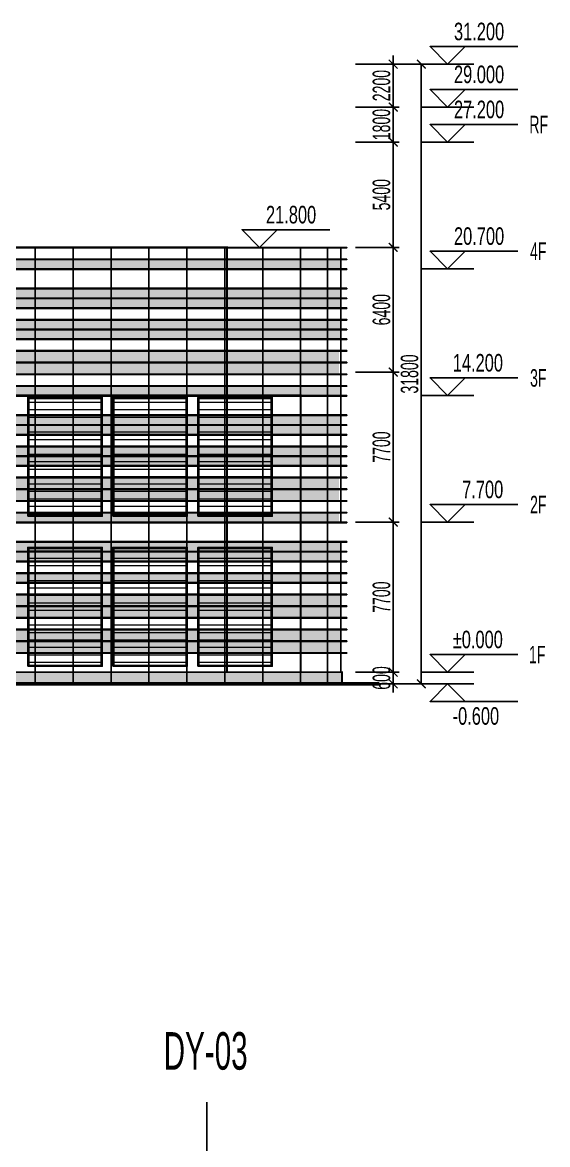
# Model space of a CAD drawing. Extents: x 137748 to 546915, y -417571 to -267079.
# Drawn here: x 273270 to 300216, y -333748 to -276165 of the extents above; entities that cross this region are included whole.
import ezdxf
from ezdxf.enums import TextEntityAlignment as Align

# ---------------------------------------------------------------- set-up
doc = ezdxf.new("R2010")
doc.units = 0
doc.layers.get('0').update_dxf_attribs({"color": 8})
doc.layers.get('Defpoints').update_dxf_attribs({"color": 8})
for name, color, linetype in [('#幕墙分格线-立面', 8, 'Continuous'), ('#文字', 8, 'Continuous'), ('#标注', 8, 'Continuous'), ('A-ELEV-1', 8, 'Continuous'), ('A-ELEV-2', 8, 'Continuous'), ('A-ELEV-3', 8, 'Continuous'), ('A-ELEV-8', 8, 'Continuous'), ('E-HATCH3', 8, 'Continuous'), ('E_WINDOW', 8, 'Continuous')]:
    doc.layers.add(name, color=color, linetype=linetype)
doc.layers.add('WINDOW', color=8, linetype='Continuous', lineweight=13)
doc.styles.add('#文字', font='jrs.shx', dxfattribs={"width": 0.7, "bigfont": 'hztxt.shx'})
doc.styles.add('HZ', font='jrs.shx', dxfattribs={"width": 0.6, "bigfont": 'hztxt.shx'})
doc.styles.add('JHZX', font='jrs.shx', dxfattribs={"width": 0.6, "bigfont": 'jhz.shx'})
doc.styles.add('楷体', font='', dxfattribs={"width": 0.75})
doc.styles.get('楷体').set_extended_font_data('KaiTi_GB2312')
doc.dimstyles.new('JZBZ-300', dxfattribs={"dimscale": 300, "dimtxt": 3, "dimasz": 1.5, "dimexe": 1, "dimexo": 1, "dimgap": 0.5, "dimtad": 1, "dimdec": 0, "dimdsep": 46, "dimtxsty": 'JHZX', "dimblk1": 'ARCHTICK', "dimblk2": 'ARCHTICK', "dimsah": 1, "dimcen": 0, "dimclrd": 1, "dimclre": 1, "dimclrt": 2, "dimadec": 1, "dimazin": 2, "dimtfac": 1, "dimtdec": 0, "dimtix": 1, "dimtmove": 0, "dimatfit": 3, "dimfxl": 1, "dimtolj": 1, "dimlwd": -1, "dimlwe": -1, "dimarcsym": 1})
pattern_1 = [(270, (-150412.94, 309406.03), (500, -250), [50, -200]), (270, (-150312.94, 309406.03), (500, -250), [50, -200]), (5e-10, (-150162.94, 309481.03), (500, 250), [100, -400]), (5e-10, (-150162.94, 309031.03), (500, 250), [100, -400]), (333.43495, (-150562.94, 309506.03), (500, -2e-07), [223.6, -335.417]), (333.43495, (-150362.94, 309356.03), (500, -1e-05), [223.6, -335.417]), (333.43495, (-150562.94, 309481.03), (500, -2e-07), [167.7, -111.8, 167.7, -111.817]), (26.56505, (-150562.94, 309281.03), (500, 2e-07), [167.7, -111.8, 167.7, -111.817]), (26.56505, (-150362.94, 309406.03), (500, 2e-07), [223.6, -335.417]), (26.56505, (-150562.94, 309256.03), (500, 2e-07), [223.6, -335.417])]

# ---------------------------------------------------------------- blocks, each defined once
blk = doc.blocks.new('R1-R6网格')
at = {"layer": 'E-HATCH3'}
h = blk.add_hatch(dxfattribs=at)
h.set_pattern_fill('菱形金属网', color=256, scale=250, angle=-90, style=0)
h.set_pattern_definition(pattern_1)
h.paths.add_polyline_path([(139047, 20700), (-97, 20700), (-97, 21170), (139047, 21170)])
h = blk.add_hatch(dxfattribs=at)
h.set_pattern_fill('菱形金属网', color=256, scale=250, angle=-90, style=0)
h.set_pattern_definition(pattern_1)
h.paths.add_polyline_path([(139047, 19200), (-97, 19200), (-97, 19670), (139047, 19670)])
h = blk.add_hatch(dxfattribs=at)
h.set_pattern_fill('菱形金属网', color=256, scale=250, angle=-90, style=0)
h.set_pattern_definition(pattern_1)
h.paths.add_polyline_path([(139047, 18700), (-97, 18700), (-97, 19170), (139047, 19170)])
h = blk.add_hatch(dxfattribs=at)
h.set_pattern_fill('菱形金属网', color=256, scale=250, angle=-90, style=0)
h.set_pattern_definition(pattern_1)
h.paths.add_polyline_path([(6668, 17600), (6668, 18070), (-97, 18070), (-97, 17600)])
h.paths.add_polyline_path([(7513, 18070), (7513, 17600), (139047, 17600), (139047, 18070)])
h = blk.add_hatch(dxfattribs=at)
h.set_pattern_fill('菱形金属网', color=256, scale=250, angle=-90, style=0)
h.set_pattern_definition(pattern_1)
h.paths.add_polyline_path([(6668, 17100), (6668, 17570), (-97, 17570), (-97, 17100)])
h.paths.add_polyline_path([(7513, 17570), (7513, 17100), (139047, 17100), (139047, 17570)])
h = blk.add_hatch(dxfattribs=at)
h.set_pattern_fill('菱形金属网', color=256, scale=250, angle=-90, style=0)
h.set_pattern_definition(pattern_1)
h.paths.add_polyline_path([(6668, 16470), (6668, 15900), (138950, 15900), (138950, 16470)])
h.paths.add_polyline_path([(6668, 15900), (6668, 16470), (0, 16470), (0, 15900)])
h = blk.add_hatch(dxfattribs=at)
h.set_pattern_fill('菱形金属网', color=256, scale=250, angle=-90, style=0)
h.set_pattern_definition(pattern_1)
h.paths.add_polyline_path([(7513, 15870), (7513, 15300), (138950, 15300), (138950, 15870)])
h.paths.add_polyline_path([(7497, 15300), (7497, 15870), (0, 15870), (0, 15300)])
h = blk.add_hatch(dxfattribs=at)
h.set_pattern_fill('菱形金属网', color=256, scale=250, angle=-90, style=0)
h.set_pattern_definition(pattern_1)
h.paths.add_polyline_path([(139047, 14200), (-97, 14200), (-97, 14670), (139047, 14670)])
h = blk.add_hatch(dxfattribs=at)
h.set_pattern_fill('菱形金属网', color=256, scale=250, angle=-90, style=0)
h.set_pattern_definition(pattern_1)
h.paths.add_polyline_path([(139047, 12700), (-97, 12700), (-97, 13170), (139047, 13170)])
h = blk.add_hatch(dxfattribs=at)
h.set_pattern_fill('菱形金属网', color=256, scale=250, angle=-90, style=0)
h.set_pattern_definition(pattern_1)
h.paths.add_polyline_path([(139047, 12200), (-97, 12200), (-97, 12670), (139047, 12670)])
h = blk.add_hatch(dxfattribs=at)
h.set_pattern_fill('菱形金属网', color=256, scale=250, angle=-90, style=0)
h.set_pattern_definition(pattern_1)
h.paths.add_polyline_path([(6668, 11100), (6668, 11570), (-97, 11570), (-97, 11100)])
h.paths.add_polyline_path([(7513, 11570), (7513, 11100), (139047, 11100), (139047, 11570)])
h = blk.add_hatch(dxfattribs=at)
h.set_pattern_fill('菱形金属网', color=256, scale=250, angle=-90, style=0)
h.set_pattern_definition(pattern_1)
h.paths.add_polyline_path([(6668, 10600), (6668, 11070), (-97, 11070), (-97, 10600)])
h.paths.add_polyline_path([(7513, 11070), (7513, 10600), (139047, 10600), (139047, 11070)])
h = blk.add_hatch(dxfattribs=at)
h.set_pattern_fill('菱形金属网', color=256, scale=250, angle=-90, style=0)
h.set_pattern_definition(pattern_1)
h.paths.add_polyline_path([(7497, 9400), (7497, 9970), (0, 9970), (0, 9400)])
h.paths.add_polyline_path([(54198, 9400), (54198, 9970), (7513, 9970), (7513, 9400)])
h.paths.add_polyline_path([(58692, 9970), (58692, 9400), (138950, 9400), (138950, 9970)])
h = blk.add_hatch(dxfattribs=at)
h.set_pattern_fill('菱形金属网', color=256, scale=250, angle=-90, style=0)
h.set_pattern_definition(pattern_1)
h.paths.add_polyline_path([(7497, 8800), (7497, 9370), (0, 9370), (0, 8800)])
h.paths.add_polyline_path([(54198, 8800), (54198, 9370), (7513, 9370), (7513, 8800), (53025, 8800), (53025, 8900), (53075, 8900), (53075, 8800)])
h.paths.add_polyline_path([(58692, 9370), (58692, 8800), (59815, 8800), (59815, 8900), (59865, 8900), (59865, 8800), (138950, 8800), (138950, 9370)])
h = blk.add_hatch(dxfattribs=at)
h.set_pattern_fill('菱形金属网', color=256, scale=250, angle=-90, style=0)
h.set_pattern_definition(pattern_1)
h.paths.add_polyline_path([(53025, 7700), (53025, 8170), (0, 8170), (0, 7700)])
h.paths.add_polyline_path([(59865, 8170), (59865, 7700), (138950, 7700), (138950, 8170)])
h.paths.add_polyline_path([(54198, 7700), (54198, 8170), (53075, 8170), (53075, 7700)])
h.paths.add_polyline_path([(58692, 8170), (58692, 7700), (59815, 7700), (59815, 8170)])
h = blk.add_hatch(dxfattribs=at)
h.set_pattern_fill('菱形金属网', color=256, scale=250, angle=-90, style=0)
h.set_pattern_definition(pattern_1)
h.paths.add_polyline_path([(139047, 6200), (-97, 6200), (-97, 6670), (139047, 6670)])
h = blk.add_hatch(dxfattribs=at)
h.set_pattern_fill('菱形金属网', color=256, scale=250, angle=-90, style=0)
h.set_pattern_definition(pattern_1)
h.paths.add_polyline_path([(139047, 5700), (-97, 5700), (-97, 6170), (139047, 6170)])
h = blk.add_hatch(dxfattribs=at)
h.set_pattern_fill('菱形金属网', color=256, scale=250, angle=-90, style=0)
h.set_pattern_definition(pattern_1)
h.paths.add_polyline_path([(6668, 4600), (6668, 4650), (7528, 4650), (7528, 4600), (139047, 4600), (139047, 5070), (-97, 5070), (-97, 4600)])
h = blk.add_hatch(dxfattribs=at)
h.set_pattern_fill('菱形金属网', color=256, scale=250, angle=-90, style=0)
h.set_pattern_definition(pattern_1)
h.paths.add_polyline_path([(7528, 3970), (7528, 3400), (139047, 3400), (139047, 3970)])
h.paths.add_polyline_path([(6668, 3400), (6668, 3970), (-97, 3970), (-97, 3400)])
h = blk.add_hatch(dxfattribs=at)
h.set_pattern_fill('菱形金属网', color=256, scale=250, angle=-90, style=0)
h.set_pattern_definition(pattern_1)
h.paths.add_polyline_path([(7528, 3370), (7528, 3355), (6668, 3355), (6668, 3370), (-97, 3370), (-97, 2800), (139047, 2800), (139047, 3370)])
h = blk.add_hatch(dxfattribs=at)
h.set_pattern_fill('菱形金属网', color=256, scale=250, angle=-90, style=0)
h.set_pattern_definition(pattern_1)
h.paths.add_polyline_path([(139047, 1600), (98062, 1603), (98062, 2173), (139047, 2170)])
h = blk.add_hatch(dxfattribs=at)
h.set_pattern_fill('菱形金属网', color=256, scale=250, angle=-90, style=0)
h.set_pattern_definition(pattern_1)
edge = h.paths.add_edge_path()
edge.add_line((98433, 1003), (98062, 1003))
edge.add_line((98062, 1003), (98062, 1573))
edge.add_line((98062, 1573), (139047, 1570))
edge.add_line((139047, 1570), (139047, 1000))
edge.add_line((139047, 1000), (98483, 1003))
at = {"layer": 'A-ELEV-1', "ltscale": 5}
for points in [[(7513, 21770), (139047, 21770), (139047, 21200), (-97, 21200), (-97, 21770), (7497, 21770)], [(6668, 18100), (-97, 18100), (-97, 18670), (139047, 18670), (139047, 18100), (7513, 18100)], [(7513, 18070), (139047, 18070), (139047, 17600), (7513, 17600)], [(7513, 17570), (139047, 17570), (139047, 17100), (7513, 17100)], [(7513, 17070), (139047, 17070), (139047, 16500), (7513, 16500)], [(7513, 16470), (139047, 16470), (139047, 15900), (7513, 15900)], [(7513, 15870), (139047, 15870), (139047, 15300), (7513, 15300)], [(7513, 15270), (139047, 15270), (139047, 14700), (-97, 14700), (-97, 15270), (7513, 15270)], [(6668, 11600), (-97, 11600), (-97, 12170), (139047, 12170), (139047, 11600), (7513, 11600)], [(7513, 11570), (139047, 11570), (139047, 11100), (7513, 11100)], [(7513, 11070), (139047, 11070), (139047, 10600), (7513, 10600)], [(58692, 10570), (139047, 10570), (139047, 10000), (58692, 10000)], [(58692, 9970), (139047, 9970), (139047, 9400), (58692, 9400)], [(58692, 9370), (139047, 9370), (139047, 8800), (59865, 8800)], [(59865, 8770), (139047, 8770), (139047, 8200), (59865, 8200)], [(59865, 8170), (139047, 8170), (139047, 7700), (59865, 7700)], [(6668, 4600), (-97, 4600), (-97, 5070), (139047, 5070), (139047, 4600), (7528, 4600)], [(7528, 4570), (139047, 4570), (139047, 4000), (7528, 4000)], [(7528, 3970), (139047, 3970), (139047, 3400), (7528, 3400)], [(7528, 3370), (139047, 3370), (139047, 2800), (-97, 2800), (-97, 3370), (6668, 3370)], [(98062, 2770), (139047, 2770), (139047, 2200), (98062, 2200)], [(98433, 0), (98062, 0), (98062, 971), (139047, 969), (139047, 0), (98483, 0)]]:
    blk.add_lwpolyline(points, dxfattribs=at)
for points in [[(139047, 20700), (-97, 20700), (-97, 21170), (139047, 21170)], [(139047, 20700), (95588, 20700), (95588, 21170), (139047, 21170)], [(139047, 19700), (-97, 19700), (-97, 20670), (139047, 20670)], [(139047, 19200), (-97, 19200), (-97, 19670), (139047, 19670)], [(139047, 18700), (-97, 18700), (-97, 19170), (139047, 19170)], [(139047, 14200), (-97, 14200), (-97, 14670), (139047, 14670)], [(139047, 13200), (-97, 13200), (-97, 14170), (139047, 14170)], [(139047, 12700), (-97, 12700), (-97, 13170), (139047, 13170)], [(139047, 12200), (-97, 12200), (-97, 12670), (139047, 12670)], [(139047, 6200), (-97, 6200), (-97, 6670), (139047, 6670)], [(139047, 5700), (-97, 5700), (-97, 6170), (139047, 6170)], [(139047, 5100), (-97, 5100), (-97, 5670), (139047, 5670)], [(139047, 1600), (98062, 1603), (98062, 2173), (139047, 2170)], [(98062, 1003), (98062, 1573), (139047, 1570), (139047, 1000)]]:
    blk.add_lwpolyline(points, close=True, dxfattribs=at)
blk = doc.blocks.new('R1-R6板')
at = {"layer": 'A-ELEV-2'}
for p, q in [((139747, 16630), (7913, 16630)), ((7913, 16600), (139747, 16600)), ((139747, 16600), (139747, 16630)), ((139150, -970), (98550, -970))]:
    blk.add_line(p, q, dxfattribs=at)
for points in [[(7897, 20830), (3, 20830), (3, 20800), (139747, 20800), (139747, 20830), (19831, 20830)], [(7913, 17100), (139747, 17100), (139747, 17130), (7913, 17130)], [(7913, 16100), (139747, 16100), (139747, 16130), (7913, 16130)], [(19831, 15500), (139747, 15500), (139747, 15530), (3, 15530), (3, 15500), (7897, 15500)], [(19831, 14900), (139747, 14900), (139747, 14930), (19831, 14930)], [(7897, 14330), (3, 14330), (3, 14300), (139747, 14300), (139747, 14330), (19831, 14330)], [(7913, 10600), (139747, 10600), (139747, 10630), (7913, 10630)], [(7913, 10100), (139747, 10100), (139747, 10130), (7913, 10130)], [(7913, 9600), (139747, 9600), (139747, 9630), (7913, 9630)], [(59092, 9000), (139747, 9000), (139747, 9030), (59092, 9030)], [(59092, 8400), (139747, 8400), (139747, 8430), (59092, 8430)], [(60265, 7800), (139747, 7800), (139747, 7830), (60265, 7830)], [(60265, 7200), (139747, 7200), (139747, 7230), (60265, 7230)], [(60315, 6700), (139747, 6700), (139747, 6730), (60315, 6730)], [(7913, 3600), (139747, 3600), (139747, 3630), (7913, 3630)], [(7913, 3000), (139747, 3000), (139747, 3030), (7913, 3030)], [(7913, 2400), (139747, 2400), (139747, 2430), (7913, 2430)], [(98462, 1800), (139747, 1800), (139747, 1830), (3, 1830), (3, 1800), (54143, 1800)], [(98462, 1200), (139747, 1200), (139747, 1230), (98462, 1230)], [(98462, 600), (139747, 600), (139747, 630), (98462, 630)], [(98500, 0), (139747, 0), (139747, 30), (98500, 30)]]:
    blk.add_lwpolyline(points, dxfattribs=at)
for points in [[(139747, 20230), (3, 20230), (3, 20200), (139747, 20200)], [(139747, 19730), (3, 19730), (3, 19700), (139747, 19700)], [(139747, 18730), (3, 18730), (3, 18700), (139747, 18700)], [(139747, 18230), (3, 18230), (3, 18200), (139747, 18200)], [(139747, 17730), (3, 17730), (3, 17700), (139747, 17700)], [(139747, 13730), (3, 13730), (3, 13700), (139747, 13700)], [(139747, 13230), (3, 13230), (3, 13200), (139747, 13200)], [(139747, 12230), (3, 12230), (3, 12200), (139747, 12200)], [(139747, 11730), (3, 11730), (3, 11700), (139747, 11700)], [(139747, 11230), (3, 11230), (3, 11200), (139747, 11200)], [(139747, 5730), (3, 5730), (3, 5700), (139747, 5700)], [(139747, 5230), (3, 5230), (3, 5200), (139747, 5200)], [(139747, 4730), (3, 4730), (3, 4700), (139747, 4700)], [(139747, 4130), (3, 4130), (3, 4100), (139747, 4100)]]:
    blk.add_lwpolyline(points, close=True, dxfattribs=at)
blk = doc.blocks.new('XZCAD')
at = {"layer": '#幕墙分格线-立面', "ltscale": 300}
for p, q in [((273924, -287706), (273924, -310106)), ((275870, -287706), (275870, -310106)), ((277816, -287706), (277816, -310106)), ((279762, -287706), (279762, -310106)), ((281707, -287706), (281707, -310106)), ((283653, -287706), (283653, -310106)), ((285599, -287706), (285599, -310106)), ((287545, -287706), (287545, -310106)), ((288932, -287706), (288932, -310106))]:
    blk.add_line(p, q, dxfattribs=at)
blk = doc.blocks.new('*U50')
blk.add_wipeout([(-4.32, 5), (-4.95, 4.92), (-5.56, 4.76), (-6.14, 4.53), (-6.69, 4.23), (-7.2, 3.86), (-7.66, 3.43), (-8.06, 2.94), (-8.4, 2.41), (-8.67, 1.84), (-8.86, 1.25), (-8.98, 0.63), (-9.02, 0), (-8.98, -0.63), (-8.86, -1.25), (-8.67, -1.84), (-8.4, -2.41), (-8.06, -2.94), (-7.66, -3.43), (-7.2, -3.86), (-6.69, -4.23), (-6.14, -4.53), (-5.56, -4.76), (-4.95, -4.92), (-4.32, -5), (-3.7, -5), (-3.07, -4.92), (-2.46, -4.76), (-1.88, -4.53), (-1.33, -4.23), (-0.82, -3.86), (-0.36, -3.43), (0.04, -2.94), (0.38, -2.41), (0.65, -1.84), (0.84, -1.25), (0.96, -0.63), (1, 0), (0.96, 0.63), (0.84, 1.25), (0.65, 1.84), (0.38, 2.41), (0.04, 2.94), (-0.36, 3.43), (-0.82, 3.86), (-1.33, 4.23), (-1.88, 4.53), (-2.46, 4.76), (-3.07, 4.92), (-3.7, 5)])
blk.add_line((0.99, 0), (11.39, 0))
at = {"layer": '#文字', "style": 'JHZX', "width": 0.714555}
blk.add_attdef('DANO.', text='', height=3.5, rotation=90, dxfattribs=at).set_placement((-2.06, -4.02), (-2.06, 3.82), align=Align.FIT)
blk = doc.blocks.new('LEVEL')
blk.add_line((9, 0), (0, 0))
blk.add_lwpolyline([(7.5, 3), (4.5, 0), (1.5, 3), (16.5, 3)])
at = {"style": '楷体', "width": 0.75}
blk.add_attdef('LEVEL', text='', height=3.5, dxfattribs=at).set_placement((9.33, 5.59), align=Align.MIDDLE_CENTER)
blk.add_attdef('FLOOR', text='', height=3.5, dxfattribs=at).set_placement((17.5, 3), align=Align.MIDDLE_LEFT)
blk = doc.blocks.new('BYC5661')
at = {"layer": 'WINDOW'}
h = blk.add_hatch(dxfattribs=at)
h.set_pattern_fill('LINE', color=256, scale=400)
h.set_pattern_definition([(0, (-273542.4, 316612.17), (0, 381), [])])
h.paths.add_polyline_path([(50, -6050), (3769, -6050), (3769, -50), (50, -50)])
at = {"layer": 'E_WINDOW'}
for points in [[(0, -6100), (3819, -6100), (3819, 0), (0, 0)], [(50, -6050), (3769, -6050), (3769, -50), (50, -50)]]:
    blk.add_lwpolyline(points, close=True, dxfattribs=at)
blk = doc.blocks.new('A$Cc5325ee2')
at = {"layer": 'E_WINDOW'}
for p in [(66534, 14700), (70899, 14700), (75264, 14700), (66534, 7000), (70899, 7000), (75264, 7000)]:
    blk.add_blockref('BYC5661', p, dxfattribs=at)
blk = doc.blocks.new('_ARCHTICK')
at = {"color": 0, "linetype": 'ByBlock', "const_width": 0.15}
blk.add_lwpolyline([(-0.5, -0.5), (0.5, 0.5)], dxfattribs=at)
blk = doc.blocks.new('*D542')
at = {"layer": '#标注', "color": 8, "linetype": 'ByBlock', "ltscale": 300, "transparency": 16777216}
for p, q in [((292296, -309506), (292296, -309056)), ((290369, -309506), (292596, -309506)), ((292296, -310106), (292296, -309506)), ((290369, -310106), (292596, -310106)), ((292296, -310106), (292296, -310556))]:
    blk.add_line(p, q, dxfattribs=at)
at = {"layer": 'Defpoints', "color": 0, "ltscale": 300, "transparency": 16777216}
for p in [(290069, -309506), (292296, -309506), (290069, -310106)]:
    blk.add_point(p, dxfattribs=at)
at = {"layer": '#标注', "color": 8, "ltscale": 300, "transparency": 16777216, "xscale": 450, "yscale": 450, "zscale": 450}
for p, rotation in [((292296, -309506), 270), ((292296, -310106), 90)]:
    blk.add_blockref('_ARCHTICK', p, dxfattribs=dict(at, rotation=rotation))
at = {"layer": '#标注', "color": 8, "ltscale": 300, "transparency": 16777216, "insert": (291696, -309806), "char_height": 900, "attachment_point": 5, "rotation": 90, "style": 'JHZX'}
blk.add_mtext('\\A1;600', dxfattribs=at)
blk = doc.blocks.new('*D543')
at = {"layer": '#标注', "color": 8, "linetype": 'ByBlock', "ltscale": 300, "transparency": 16777216}
for p, q in [((290369, -301806), (292596, -301806)), ((292296, -309506), (292296, -301806)), ((290369, -309506), (292596, -309506))]:
    blk.add_line(p, q, dxfattribs=at)
at = {"layer": 'Defpoints', "color": 0, "ltscale": 300, "transparency": 16777216}
for p in [(290069, -301806), (292296, -301806), (290069, -309506)]:
    blk.add_point(p, dxfattribs=at)
at = {"layer": '#标注', "color": 8, "ltscale": 300, "transparency": 16777216, "xscale": 450, "yscale": 450, "zscale": 450}
for p, rotation in [((292296, -301806), 90), ((292296, -309506), 270)]:
    blk.add_blockref('_ARCHTICK', p, dxfattribs=dict(at, rotation=rotation))
at = {"layer": '#标注', "color": 8, "ltscale": 300, "transparency": 16777216, "insert": (291696, -305656), "char_height": 900, "attachment_point": 5, "rotation": 90, "style": 'JHZX'}
blk.add_mtext('\\A1;7700', dxfattribs=at)
blk = doc.blocks.new('*D544')
at = {"layer": '#标注', "color": 8, "linetype": 'ByBlock', "ltscale": 300, "transparency": 16777216}
for p, q in [((290369, -294106), (292596, -294106)), ((292296, -301806), (292296, -294106)), ((290369, -301806), (292596, -301806))]:
    blk.add_line(p, q, dxfattribs=at)
at = {"layer": 'Defpoints', "color": 0, "ltscale": 300, "transparency": 16777216}
for p in [(290069, -294106), (292296, -294106), (290069, -301806)]:
    blk.add_point(p, dxfattribs=at)
at = {"layer": '#标注', "color": 8, "ltscale": 300, "transparency": 16777216, "xscale": 450, "yscale": 450, "zscale": 450}
for p, rotation in [((292296, -294106), 90), ((292296, -301806), 270)]:
    blk.add_blockref('_ARCHTICK', p, dxfattribs=dict(at, rotation=rotation))
at = {"layer": '#标注', "color": 8, "ltscale": 300, "transparency": 16777216, "insert": (291696, -297956), "char_height": 900, "attachment_point": 5, "rotation": 90, "style": 'JHZX'}
blk.add_mtext('\\A1;7700', dxfattribs=at)
blk = doc.blocks.new('*D545')
at = {"layer": '#标注', "color": 8, "linetype": 'ByBlock', "ltscale": 300, "transparency": 16777216}
for p, q in [((290369, -287706), (292596, -287706)), ((292296, -294106), (292296, -287706)), ((290369, -294106), (292596, -294106))]:
    blk.add_line(p, q, dxfattribs=at)
at = {"layer": 'Defpoints', "color": 0, "ltscale": 300, "transparency": 16777216}
for p in [(290069, -287706), (292296, -287706), (290069, -294106)]:
    blk.add_point(p, dxfattribs=at)
at = {"layer": '#标注', "color": 8, "ltscale": 300, "transparency": 16777216, "xscale": 450, "yscale": 450, "zscale": 450}
for p, rotation in [((292296, -287706), 90), ((292296, -294106), 270)]:
    blk.add_blockref('_ARCHTICK', p, dxfattribs=dict(at, rotation=rotation))
at = {"layer": '#标注', "color": 8, "ltscale": 300, "transparency": 16777216, "insert": (291696, -290906), "char_height": 900, "attachment_point": 5, "rotation": 90, "style": 'JHZX'}
blk.add_mtext('\\A1;6400', dxfattribs=at)
blk = doc.blocks.new('*D546')
at = {"layer": '#标注', "color": 8, "linetype": 'ByBlock', "ltscale": 300, "transparency": 16777216}
for p, q in [((290369, -282306), (292596, -282306)), ((292296, -287706), (292296, -282306)), ((290369, -287706), (292596, -287706))]:
    blk.add_line(p, q, dxfattribs=at)
at = {"layer": 'Defpoints', "color": 0, "ltscale": 300, "transparency": 16777216}
for p in [(290069, -282306), (292296, -282306), (290069, -287706)]:
    blk.add_point(p, dxfattribs=at)
at = {"layer": '#标注', "color": 8, "ltscale": 300, "transparency": 16777216, "xscale": 450, "yscale": 450, "zscale": 450}
for p, rotation in [((292296, -282306), 90), ((292296, -287706), 270)]:
    blk.add_blockref('_ARCHTICK', p, dxfattribs=dict(at, rotation=rotation))
at = {"layer": '#标注', "color": 8, "ltscale": 300, "transparency": 16777216, "insert": (291696, -285006), "char_height": 900, "attachment_point": 5, "rotation": 90, "style": 'JHZX'}
blk.add_mtext('\\A1;5400', dxfattribs=at)
blk = doc.blocks.new('*D547')
at = {"layer": '#标注', "color": 8, "linetype": 'ByBlock', "ltscale": 300, "transparency": 16777216}
for p, q in [((292296, -280506), (292296, -280056)), ((290369, -280506), (292596, -280506)), ((292296, -282306), (292296, -280506)), ((290369, -282306), (292596, -282306)), ((292296, -282306), (292296, -282756))]:
    blk.add_line(p, q, dxfattribs=at)
at = {"layer": 'Defpoints', "color": 0, "ltscale": 300, "transparency": 16777216}
for p in [(290069, -280506), (292296, -280506), (290069, -282306)]:
    blk.add_point(p, dxfattribs=at)
at = {"layer": '#标注', "color": 8, "ltscale": 300, "transparency": 16777216, "xscale": 450, "yscale": 450, "zscale": 450}
for p, rotation in [((292296, -280506), 270), ((292296, -282306), 90)]:
    blk.add_blockref('_ARCHTICK', p, dxfattribs=dict(at, rotation=rotation))
at = {"layer": '#标注', "color": 8, "ltscale": 300, "transparency": 16777216, "insert": (291696, -281406), "char_height": 900, "attachment_point": 5, "rotation": 90, "style": 'JHZX'}
blk.add_mtext('\\A1;1800', dxfattribs=at)
blk = doc.blocks.new('*D548')
at = {"layer": '#标注', "color": 8, "linetype": 'ByBlock', "ltscale": 300, "transparency": 16777216}
for p, q in [((292296, -278306), (292296, -277856)), ((290369, -278306), (292596, -278306)), ((292296, -280506), (292296, -278306)), ((290369, -280506), (292596, -280506)), ((292296, -280506), (292296, -280956))]:
    blk.add_line(p, q, dxfattribs=at)
at = {"layer": 'Defpoints', "color": 0, "ltscale": 300, "transparency": 16777216}
for p in [(290069, -278306), (292296, -278306), (290069, -280506)]:
    blk.add_point(p, dxfattribs=at)
at = {"layer": '#标注', "color": 8, "ltscale": 300, "transparency": 16777216, "xscale": 450, "yscale": 450, "zscale": 450}
for p, rotation in [((292296, -278306), 270), ((292296, -280506), 90)]:
    blk.add_blockref('_ARCHTICK', p, dxfattribs=dict(at, rotation=rotation))
at = {"layer": '#标注', "color": 8, "ltscale": 300, "transparency": 16777216, "insert": (291696, -279406), "char_height": 900, "attachment_point": 5, "rotation": 90, "style": 'JHZX'}
blk.add_mtext('\\A1;2200', dxfattribs=at)
blk = doc.blocks.new('*D549')
at = {"layer": '#标注', "color": 8, "linetype": 'ByBlock', "ltscale": 300, "transparency": 16777216}
for p, q in [((290369, -278306), (294038, -278306)), ((293738, -310106), (293738, -278306)), ((290369, -310106), (294038, -310106))]:
    blk.add_line(p, q, dxfattribs=at)
at = {"layer": 'Defpoints', "color": 0, "ltscale": 300, "transparency": 16777216}
for p in [(290069, -278306), (293738, -278306), (290069, -310106)]:
    blk.add_point(p, dxfattribs=at)
at = {"layer": '#标注', "color": 8, "ltscale": 300, "transparency": 16777216, "xscale": 450, "yscale": 450, "zscale": 450}
for p, rotation in [((293738, -278306), 90), ((293738, -310106), 270)]:
    blk.add_blockref('_ARCHTICK', p, dxfattribs=dict(at, rotation=rotation))
at = {"layer": '#标注', "color": 8, "ltscale": 300, "transparency": 16777216, "insert": (293138, -294206), "char_height": 900, "attachment_point": 5, "rotation": 90, "style": 'JHZX'}
blk.add_mtext('\\A1;31800', dxfattribs=at)

msp = doc.modelspace()

# ---------------------------------------------------------------- hatches: boundary and pattern name
at = {"layer": 'E-HATCH3'}
h = msp.add_hatch(dxfattribs=at)
h.set_pattern_fill('玻璃D', color=256, scale=800, style=0)
h.set_pattern_definition([(0, (80, 160), (400, 400), [40, -360, 40, -360]), (0, (240, 320), (400, 400), [40, -360, 40, -360]), (90, (0, 40), (-400, 400), [40, -360]), (90, (160, 200), (-400, 400), [40, -360]), (45, (160, 240), (0, 400), [113.136, -226.27742, 113.136, -113.136]), (45, (120, 160), (0, 400), [56.568, -509.11742])])
h.paths.add_polyline_path([(203508.1, -310106), (203508.1, -309506), (150412.9, -309506), (150412.9, -310106), (155023.1, -310106), (155023.1, -309506.2), (158063.1, -309506.2), (158063.1, -310106)])
h.paths.add_polyline_path([(248712.7, -309506), (248712.7, -310106), (289663.3, -310106), (289663.3, -309506)])
h.paths.add_polyline_path([(240302.4, -310106), (240302.4, -309506), (215758.1, -309506), (215758.1, -310106)])

# ---------------------------------------------------------------- linework, layer by layer
at = {"layer": '#标注', "ltscale": 10, "const_width": 100}
msp.add_lwpolyline([(266141, -295306), (287544.9, -295306), (287544.9, -309506), (266141, -309506)], close=True, dxfattribs=at)
at = {"layer": 'A-ELEV-3'}
for points, const_width in [([(289313.3, -309506), (289663.3, -309506), (289663.3, -310106)], 100), ([(148409.4, -310106), (291577, -310106)], 200)]:
    msp.add_lwpolyline(points, dxfattribs=dict(at, const_width=const_width))
at = {"layer": 'A-ELEV-8', "ltscale": 5, "const_width": 100}
msp.add_lwpolyline([(240149.5, -278306), (240149.5, -287706), (283764.8, -287706), (283764.8, -309506)], dxfattribs=at)

# ---------------------------------------------------------------- block references
at = {"layer": '#幕墙分格线-立面'}
msp.add_blockref('XZCAD', (0, 0), dxfattribs=at)
at = {"layer": '#标注'}
ref = msp.add_blockref('LEVEL', (293738.3, -278306), dxfattribs=dict(at, xscale=300, yscale=300, zscale=300))
ref.add_attrib('LEVEL', '31.200', dxfattribs={"layer": '#文字', "height": 900, "style": '#文字', "width": 0.7}).set_placement((295414.1, -276628.2), align=Align.MIDDLE_LEFT)
ref = msp.add_blockref('LEVEL', (293738.3, -280506), dxfattribs=dict(at, xscale=300, yscale=300, zscale=300))
ref.add_attrib('LEVEL', '29.000', dxfattribs={"layer": '#文字', "height": 900, "style": '#文字', "width": 0.7}).set_placement((295414.1, -278828.2), align=Align.MIDDLE_LEFT)
ref = msp.add_blockref('LEVEL', (293738.3, -282306), dxfattribs=dict(at, xscale=300, yscale=300, zscale=300))
ref.add_attrib('LEVEL', '27.200', dxfattribs={"layer": '#文字', "height": 900, "style": '#文字', "width": 0.7}).set_placement((295414.1, -280628.2), align=Align.MIDDLE_LEFT)
ref.add_attrib('FLOOR', 'RF', dxfattribs={"layer": '#文字', "height": 900, "style": 'HZ', "width": 0.6}).set_placement((299282.3, -281406), align=Align.MIDDLE_LEFT)
ref = msp.add_blockref('LEVEL', (284090.6, -287706), dxfattribs=dict(at, xscale=300, yscale=300, zscale=300))
ref.add_attrib('LEVEL', '21.800', dxfattribs={"layer": '#文字', "height": 900, "style": '#文字', "width": 0.7}).set_placement((285766.4, -286028.2), align=Align.MIDDLE_LEFT)
ref = msp.add_blockref('LEVEL', (293738.3, -288806), dxfattribs=dict(at, xscale=300, yscale=300, zscale=300))
ref.add_attrib('LEVEL', '20.700', dxfattribs={"layer": '#文字', "height": 900, "style": '#文字', "width": 0.7}).set_placement((295414.1, -287128.2), align=Align.MIDDLE_LEFT)
ref.add_attrib('FLOOR', '4F', dxfattribs={"layer": '#文字', "height": 900, "style": 'HZ', "width": 0.6}).set_placement((299318.3, -287906), align=Align.MIDDLE_LEFT)
ref = msp.add_blockref('LEVEL', (293738.3, -295306), dxfattribs=dict(at, xscale=300, yscale=300, zscale=300))
ref.add_attrib('LEVEL', '14.200', dxfattribs={"layer": '#文字', "height": 900, "style": '#文字', "width": 0.7}).set_placement((295351.1, -293628.2), align=Align.MIDDLE_LEFT)
ref.add_attrib('FLOOR', '3F', dxfattribs={"layer": '#文字', "height": 900, "style": 'HZ', "width": 0.6}).set_placement((299318.3, -294406), align=Align.MIDDLE_LEFT)
ref = msp.add_blockref('LEVEL', (293738.3, -301806), dxfattribs=dict(at, xscale=300, yscale=300, zscale=300))
ref.add_attrib('LEVEL', '7.700', dxfattribs={"layer": '#文字', "height": 900, "style": '#文字', "width": 0.7}).set_placement((295834.1, -300128.2), align=Align.MIDDLE_LEFT)
ref.add_attrib('FLOOR', '2F', dxfattribs={"layer": '#文字', "height": 900, "style": 'HZ', "width": 0.6}).set_placement((299318.3, -300906), align=Align.MIDDLE_LEFT)
ref = msp.add_blockref('LEVEL', (293738.3, -309506), dxfattribs=dict(at, xscale=300, yscale=300, zscale=300))
ref.add_attrib('LEVEL', '%%p0.000', dxfattribs={"layer": '#文字', "height": 900, "style": '#文字', "width": 0.7}).set_placement((295351.1, -307828.2), align=Align.MIDDLE_LEFT)
ref.add_attrib('FLOOR', '1F', dxfattribs={"layer": '#文字', "height": 900, "style": 'HZ', "width": 0.6}).set_placement((299264.3, -308606), align=Align.MIDDLE_LEFT)
ref = msp.add_blockref('LEVEL', (293738.3, -310106), dxfattribs=dict(at, xscale=-300, yscale=300, zscale=300, rotation=180))
ref.add_attrib('LEVEL', '-0.600', dxfattribs={"layer": '#文字', "height": 900, "style": '#文字', "width": 0.7}).set_placement((296537.6, -311753.8), align=Align.MIDDLE_CENTER)
ref = msp.add_blockref('*U50', (282725, -331036.6), dxfattribs=dict(at, xscale=550, yscale=550, zscale=550, rotation=270))
ref.add_attrib('DANO.', 'DY-03', dxfattribs={"layer": '#文字', "height": 1925, "style": 'JHZX', "width": 0.465522}).set_placement((280516.6, -329904.7), (284826.6, -329904.7), align=Align.FIT)
at = {"ltscale": 300}
msp.add_blockref('A$Cc5325ee2', (207008.1, -310106), dxfattribs=at)
at = {"layer": 'A-ELEV-1', "ltscale": 5}
msp.add_blockref('R1-R6网格', (150562.9, -309506), dxfattribs=at)
at = {"layer": 'A-ELEV-2'}
msp.add_blockref('R1-R6板', (150162.9, -308536), dxfattribs=at)

# ---------------------------------------------------------------- dimensions: what is measured, and where the dimension line sits
at = {"layer": '#标注', "ltscale": 300}
for p1, p2, distance, picture, middle in [((290068.7, -280506), (290068.7, -278306), -2227.5, '*D548', (291696.2, -279406)), ((290068.7, -310106), (290068.7, -278306), -3669.6, '*D549', (293138.3, -294206)), ((290068.7, -282306), (290068.7, -280506), -2227.5, '*D547', (291696.2, -281406)), ((290068.7, -287706), (290068.7, -282306), -2227.5, '*D546', (291696.2, -285006)), ((290068.7, -294106), (290068.7, -287706), -2227.5, '*D545', (291696.2, -290906)), ((290068.7, -301806), (290068.7, -294106), -2227.5, '*D544', (291696.2, -297956)), ((290068.7, -309506), (290068.7, -301806), -2227.5, '*D543', (291696.2, -305656)), ((290068.7, -310106), (290068.7, -309506), -2227.5, '*D542', (291696.2, -309806))]:
    dim = msp.add_aligned_dim(p1=p1, p2=p2, distance=distance, dimstyle='JZBZ-300', override={"dimclrd": 8, "dimclre": 8, "dimclrt": 8, "dimfxl": 100}, dxfattribs=at)
    dim.commit()
    dim.dimension.update_dxf_attribs({"geometry": picture, "text_midpoint": middle})

doc.saveas('drawing.dxf')
